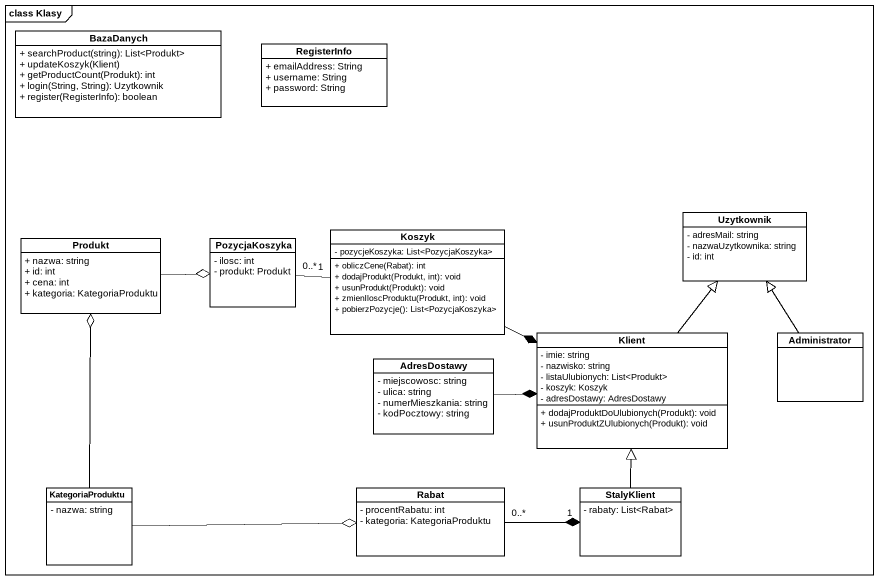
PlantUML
@startuml
mainframe class Klasy
hide circle
hide empty members
skinparam classAttributeIconSize 0
class BazaDanych {
  + searchProduct(string): List<Produkt>
  + updateKoszyk(Klient)
  + getProductCount(Produkt): int
  + login(String, String): Uzytkownik
  + register(RegisterInfo): boolean
}
class RegisterInfo {
  + emailAddress: String
  + username: String
  + password: String
}
class Uzytkownik {
  - adresMail: string
  - nazwaUzytkownika: string
  - id: int
}
class Produkt {
  + nazwa: string
  + id: int
  + cena: int
  + kategoria: KategoriaProduktu
}
class PozycjaKoszyka {
  - ilosc: int
  - produkt: Produkt
}
class Koszyk {
  - pozycjeKoszyka: List<PozycjaKoszyka>
  + obliczCene(Rabat): int
  + dodajProdukt(Produkt, int): void
  + usunProdukt(Produkt): void
  + zmienIloscProduktu(Produkt, int): void
  + pobierzPozycje(): List<PozycjaKoszyka>
}
class Klient {
  - imie: string
  - nazwisko: string
  - listaUlubionych: List<Produkt>
  - koszyk: Koszyk
  - adresDostawy: AdresDostawy
  + dodajProduktDoUlubionych(Produkt): void
  + usunProduktZUlubionych(Produkt): void
}
class Administrator
class AdresDostawy {
  - miejscowosc: string
  - ulica: string
  - numerMieszkania: string
  - kodPocztowy: string
}
class KategoriaProduktu {
  - nazwa: string
}
class Rabat {
  - procentRabatu: int
  - kategoria: KategoriaProduktu
}
class StalyKlient {
  - rabaty: List<Rabat>
}
Produkt -right-o PozycjaKoszyka
PozycjaKoszyka "0..*" -right- "1" Koszyk
Koszyk -right-* Klient
Klient -up-|> Uzytkownik
Administrator -up-|> Uzytkownik
AdresDostawy -right-* Klient
KategoriaProduktu -up-o Produkt
KategoriaProduktu -right-o Rabat
Rabat "0..*" -right-* "1" StalyKlient
StalyKlient -up-|> Klient
@enduml
